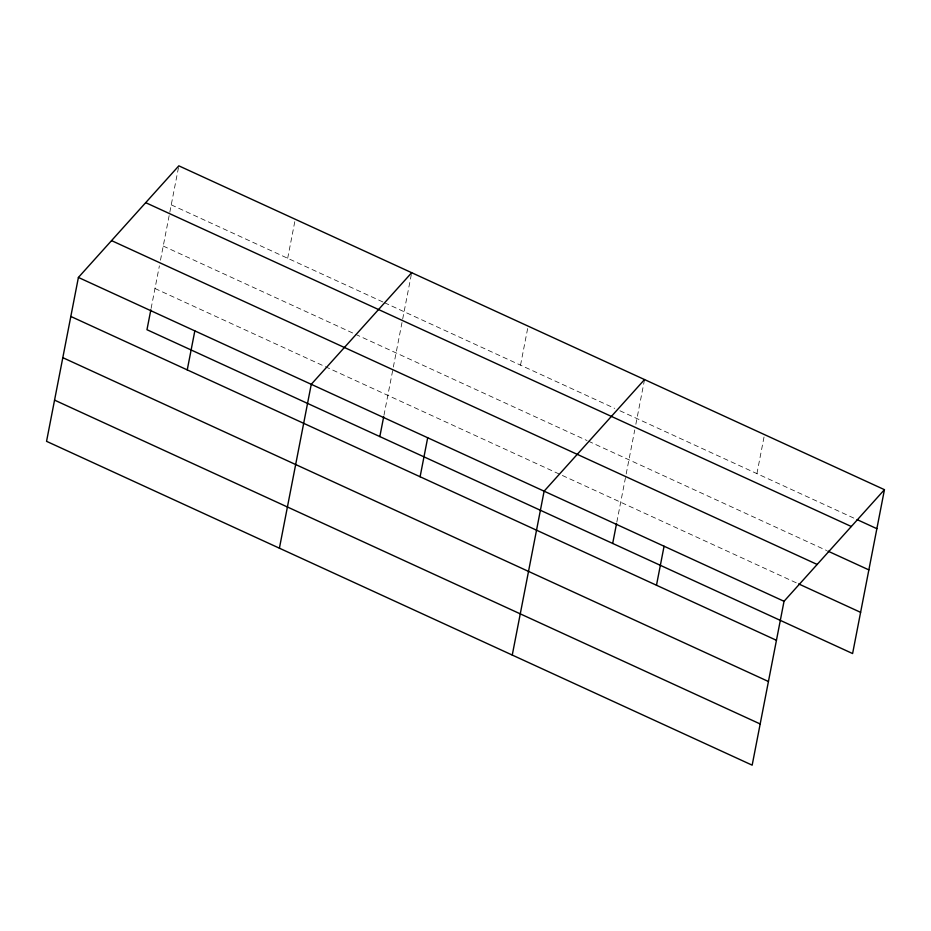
<?xml version="1.0" encoding="UTF-8"?>
<svg xmlns="http://www.w3.org/2000/svg" width="931" height="931" viewBox="0 0 931 931"><rect width="100%" height="100%" fill="white"/><g stroke="black" fill="none" stroke-linecap="round" stroke-linejoin="round"><path stroke-width="0.7" stroke-dasharray="4.66 3.49" d="M151.113 308.394L159.387 265.859M160.481 260.203L178.833 165.834M287.679 258.271L295.255 219.262M383.968 415.261L393.068 368.49M393.336 367.07L411.688 272.702M520.534 365.138L528.11 326.129M616.822 522.128L625.923 475.357M626.191 473.937L634.744 429.947M635.85 424.257L644.543 379.557M756.915 473.635L764.491 434.614M171.246 204.843L383.165 302.098M384.48 302.703L614.716 408.372M619.953 410.769L855.775 518.998M163.239 246.052L354.234 333.705M355.537 334.31L587.089 440.572M588.392 441.178L826.67 550.535M154.988 288.505L797.332 583.306"/><path stroke-width="1.4" d="M78.402 277.45L46.55 441.329L752.167 765.166L784.03 601.286L884.45 489.671L178.833 165.834L78.402 277.45L784.03 601.286M150.845 309.825L146.97 329.714L852.598 653.55L884.45 489.671M187.247 369.898L194.835 330.877M279.405 548.196L311.257 384.317L411.688 272.702M379.825 436.581L383.7 416.692M420.102 476.765L427.69 437.745M512.259 655.063L544.111 491.184L644.543 379.557M612.679 543.448L616.555 523.559M656.483 585.25L664.071 546.229M857.09 519.603L876.862 528.68M145.69 202.667L851.306 526.504M827.996 551.14L868.856 569.888M111.545 240.617L817.162 564.454M798.647 583.912L860.605 612.342M70.826 316.459L776.442 640.295M62.808 357.667L768.436 681.504M54.557 400.121L760.185 723.969"/></g></svg>
